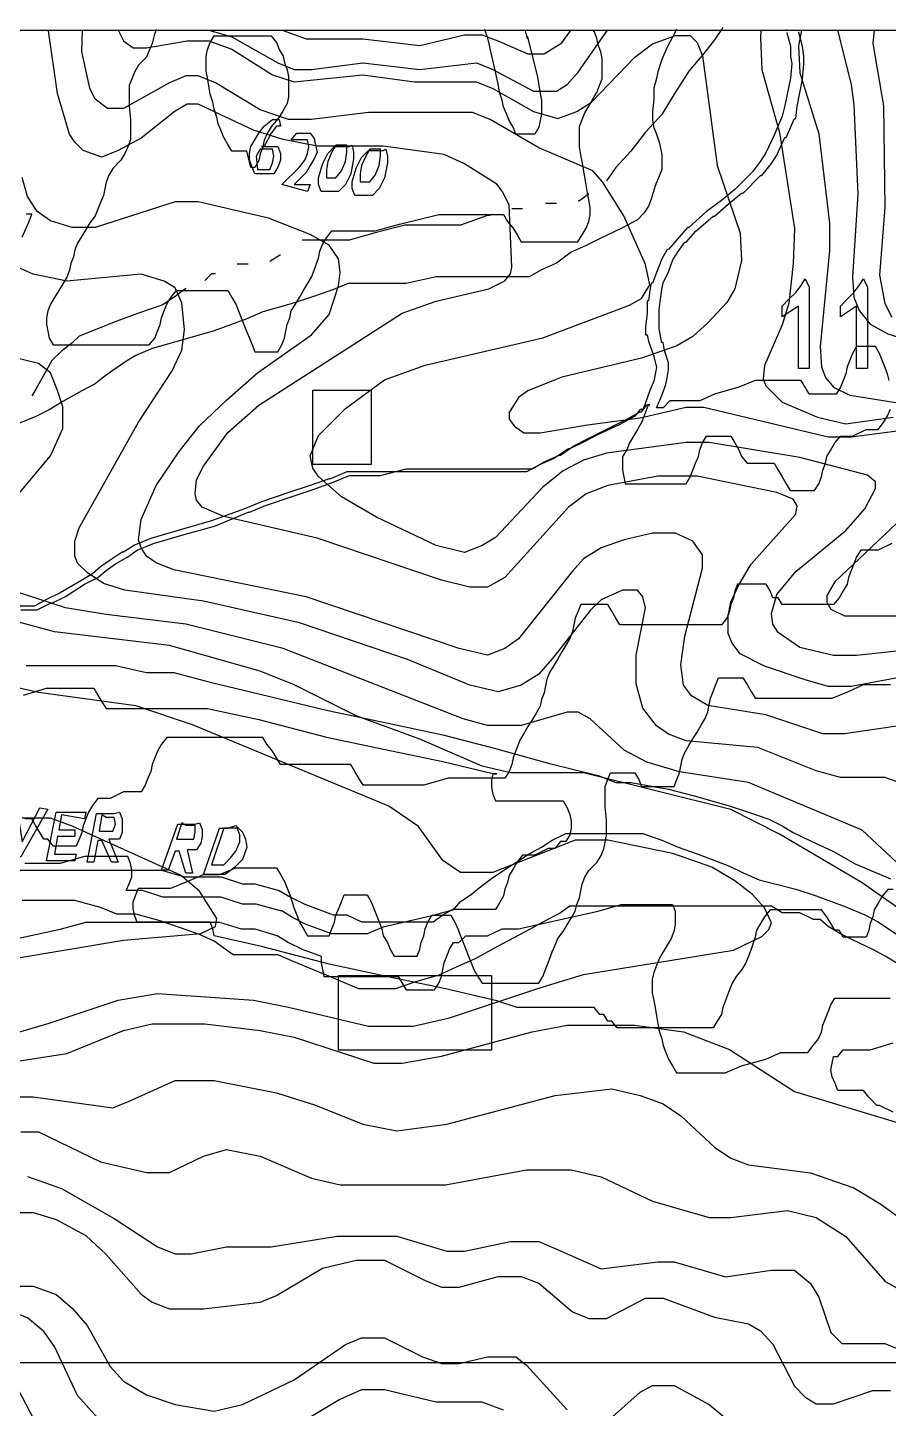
# Model space of a CAD drawing. Extents: x -0.49 to 6.91, y -0.57 to 8.11.
# Drawn here: x 0.914 to 1.25, y 3.116 to 3.655 of the extents above; entities that cross this region are included whole.
import ezdxf

# ---------------------------------------------------------------- set-up
doc = ezdxf.new("R2010")
doc.units = 0
for name, color, linetype in [('Elevations', 7, 'CONTINUOUS'), ('Grid', 7, 'CONTINUOUS'), ('Labels', 7, 'CONTINUOUS'), ('roads', 7, 'CONTINUOUS'), ('split_lines', 7, 'CONTINUOUS'), ('split_lines_copy', 7, 'CONTINUOUS'), ('topo', 7, 'CONTINUOUS'), ('topo_grid', 7, 'CONTINUOUS'), ('water', 7, 'CONTINUOUS'), ('white', 7, 'CONTINUOUS')]:
    doc.layers.add(name, color=color, linetype=linetype)

msp = doc.modelspace()

# ---------------------------------------------------------------- linework, layer by layer
at = {"layer": 'Elevations', "color": 1}
for points in [[(1.006367, 3.608172), (1.005311, 3.608172), (1.006894, 3.608172), (1.008476, 3.608172), (1.010585, 3.608172), (1.011638, 3.608172), (1.012693, 3.605526), (1.012693, 3.60288), (1.011638, 3.600234), (1.010055, 3.597589), (1.007947, 3.597589), (1.004784, 3.597589), (1.002675, 3.597589), (1.001619, 3.600234), (1.000566, 3.60288), (1.000566, 3.605526), (1.001093, 3.608172), (1.002675, 3.610818), (1.004255, 3.613464), (1.006366, 3.616109), (1.009529, 3.618755), (1.012164, 3.618755), (1.012691, 3.616109), (1.011111, 3.616109), (1.009002, 3.613464)], [(1.025875, 3.611347), (1.026402, 3.608701), (1.026928, 3.606055), (1.025875, 3.603409), (1.024293, 3.600764), (1.022711, 3.598118), (1.017966, 3.593355), (1.024293, 3.593355), (1.023237, 3.590709), (1.01322, 3.593355), (1.01322, 3.593355), (1.020074, 3.600234), (1.022183, 3.60288), (1.023236, 3.605526), (1.023763, 3.608172), (1.023236, 3.610818), (1.021654, 3.610818), (1.020074, 3.610818), (1.018492, 3.610818), (1.01691, 3.610818), (1.019019, 3.613464), (1.022183, 3.613464), (1.024292, 3.613464)], [(1.00373, 3.599229), (1.005839, 3.599229), (1.007421, 3.599229), (1.008477, 3.599229), (1.00953, 3.601875), (1.010056, 3.604521), (1.00953, 3.607166), (1.007947, 3.607166), (1.006368, 3.607166), (1.004786, 3.607166), (1.003203, 3.604521)], [(1.040638, 3.608701), (1.041165, 3.606055), (1.041165, 3.603409), (1.040109, 3.597589), (1.038, 3.593355), (1.035365, 3.590709), (1.031674, 3.590709), (1.029565, 3.590709), (1.028512, 3.590709), (1.027456, 3.593355), (1.027456, 3.596001), (1.029039, 3.601293), (1.031147, 3.605526), (1.033783, 3.608172), (1.037474, 3.608172), (1.039583, 3.608172)], [(1.03062, 3.596054), (1.032202, 3.596054), (1.034311, 3.596054), (1.03642, 3.5987), (1.038002, 3.602404), (1.038528, 3.606108), (1.038528, 3.608754), (1.03642, 3.608754), (1.034311, 3.608754), (1.032729, 3.606108), (1.031147, 3.602404), (1.03062, 3.599229)], [(1.053819, 3.60714), (1.054346, 3.604494), (1.054346, 3.601848), (1.05329, 3.596028), (1.051181, 3.591794), (1.048546, 3.589148), (1.044856, 3.589148), (1.042747, 3.589148), (1.041692, 3.589148), (1.040636, 3.591794), (1.040636, 3.59444), (1.042218, 3.599732), (1.044327, 3.603965), (1.046962, 3.606611), (1.050653, 3.606611), (1.052762, 3.606611)], [(1.043801, 3.594466), (1.045383, 3.594466), (1.047492, 3.594466), (1.049601, 3.597112), (1.051183, 3.600816), (1.051709, 3.604521), (1.051709, 3.607166), (1.049601, 3.607166), (1.047492, 3.607166), (1.04591, 3.604521), (1.044328, 3.600816), (1.043801, 3.597641)]]:
    msp.add_lwpolyline(points, close=True, dxfattribs=at)
at = {"layer": 'Grid', "color": 1}
for points in [[(1.218852, 3.55335), (1.218852, 3.521706), (1.214634, 3.521706), (1.214634, 3.546048), (1.208307, 3.541814), (1.208307, 3.546048), (1.210945, 3.548694), (1.21358, 3.551339), (1.215689, 3.553985), (1.217271, 3.556631)], [(1.241524, 3.55335), (1.241524, 3.521706), (1.237306, 3.521706), (1.237306, 3.546048), (1.230979, 3.541814), (1.230979, 3.546048), (1.233614, 3.548694), (1.236249, 3.551339), (1.238358, 3.553985), (1.23994, 3.556631)]]:
    msp.add_lwpolyline(points, close=True, dxfattribs=at)
at = {"layer": 'Labels', "color": 6}
for points in [[(0.922005, 3.349833), (0.91146, 3.331312), (0.910404, 3.331312), (0.907241, 3.350362), (0.909876, 3.350362), (0.911985, 3.337133), (0.918839, 3.350362)], [(0.927277, 3.347716), (0.926224, 3.341895), (0.932551, 3.341895), (0.932551, 3.339249), (0.925696, 3.339249), (0.92464, 3.33237), (0.933077, 3.33237), (0.93255, 3.329724), (0.921478, 3.329724), (0.925168, 3.348774), (0.936768, 3.348774), (0.936241, 3.346129)], [(0.949949, 3.348774), (0.951002, 3.346129), (0.951002, 3.343483), (0.951002, 3.340837), (0.949949, 3.338191), (0.94784, 3.338191), (0.945731, 3.338191), (0.949422, 3.329195), (0.946785, 3.329195), (0.943095, 3.337662), (0.941513, 3.337662), (0.939931, 3.329195), (0.937295, 3.329195), (0.940987, 3.348245), (0.941513, 3.348245), (0.942566, 3.348245), (0.945204, 3.348245), (0.947839, 3.348245)], [(0.943095, 3.347716), (0.942039, 3.341366), (0.943622, 3.341366), (0.94573, 3.341366), (0.947313, 3.341366), (0.948366, 3.344012), (0.948366, 3.344012), (0.947839, 3.346658), (0.946257, 3.346658), (0.944677, 3.346658)], [(0.981056, 3.344568), (0.982112, 3.341922), (0.982112, 3.339276), (0.981585, 3.33663), (0.980003, 3.333984), (0.978421, 3.333984), (0.976312, 3.333984), (0.978421, 3.324988), (0.975785, 3.324988), (0.97315, 3.333455), (0.971566, 3.333455), (0.968931, 3.326047), (0.966293, 3.326047), (0.97262, 3.344038), (0.974728, 3.344038), (0.976837, 3.344038), (0.979475, 3.344038)], [(0.974202, 3.344568), (0.972093, 3.338218), (0.974202, 3.338218), (0.976311, 3.338218), (0.977893, 3.338218), (0.978946, 3.338218), (0.979472, 3.340863), (0.979472, 3.343509), (0.978946, 3.343509), (0.977893, 3.343509), (0.975784, 3.343509)], [(0.995296, 3.343509), (0.997931, 3.340863), (0.998987, 3.338218), (0.999514, 3.335043), (0.997931, 3.33028), (0.994769, 3.327105), (0.991078, 3.324459), (0.98686, 3.324459), (0.982638, 3.324459), (0.988969, 3.342451), (0.992133, 3.342451)], [(0.985801, 3.328216), (0.987383, 3.328216), (0.990551, 3.328216), (0.993187, 3.330862), (0.995295, 3.333508), (0.996878, 3.337212), (0.996878, 3.339858), (0.995824, 3.342504), (0.994242, 3.342504), (0.992134, 3.342504), (0.990551, 3.342504)]]:
    msp.add_lwpolyline(points, close=True, dxfattribs=at)
at = {"layer": 'roads', "color": 7}
for points in [[(1.167049, 3.653786), (1.165597, 3.65114), (1.163488, 3.646907), (1.161379, 3.642144), (1.159797, 3.637382), (1.159268, 3.634736), (1.158215, 3.631032), (1.158215, 3.626799), (1.157688, 3.621507), (1.157688, 3.618332), (1.158215, 3.615686), (1.159268, 3.61304), (1.160323, 3.609865), (1.161377, 3.605103), (1.161377, 3.602457), (1.161377, 3.599282), (1.160323, 3.596636), (1.158741, 3.592932), (1.157159, 3.58764), (1.156106, 3.584994), (1.154524, 3.582349), (1.151889, 3.579703), (1.146089, 3.576528), (1.137126, 3.572294), (1.131854, 3.569649), (1.126054, 3.567003), (1.120253, 3.562769), (1.114455, 3.560124), (1.109704, 3.557478), (1.106014, 3.557478), (1.100742, 3.557478), (1.09336, 3.557478), (1.08387, 3.557478), (1.073325, 3.557478), (1.061726, 3.554832), (1.051708, 3.554832), (1.046436, 3.554832), (1.039054, 3.554832), (1.032727, 3.552186), (1.024819, 3.54954), (1.01691, 3.546894), (1.005838, 3.543719), (0.999511, 3.541074), (0.986857, 3.536311), (0.973676, 3.532607), (0.962604, 3.529432), (0.956277, 3.526786), (0.952059, 3.52414), (0.947314, 3.520965), (0.943623, 3.518319), (0.940459, 3.515674), (0.935188, 3.513028), (0.927805, 3.508794), (0.922529, 3.505619), (0.917256, 3.502974), (0.910929, 3.500328)], [(0.913572, 3.405845), (0.919899, 3.405845), (0.929389, 3.405845), (0.937825, 3.405845), (0.94837, 3.405845), (0.960497, 3.403199), (0.971042, 3.403199), (0.98475, 3.399495), (1.004786, 3.394733), (1.031148, 3.388383), (1.056455, 3.383091), (1.075964, 3.378858), (1.096531, 3.373566), (1.11762, 3.367745), (1.136601, 3.362983), (1.143455, 3.360337), (1.149255, 3.360337), (1.164018, 3.357691), (1.174036, 3.355045), (1.187217, 3.351341), (1.195125, 3.348695), (1.203034, 3.346049), (1.208307, 3.343403), (1.212524, 3.340758), (1.219379, 3.337583), (1.228342, 3.333349), (1.236778, 3.328587), (1.250486, 3.322766)], [(0.908295, 3.3261), (0.923586, 3.3261), (0.93413, 3.3261), (0.946262, 3.3261), (0.953116, 3.3261), (0.958388, 3.3261), (0.966297, 3.3261), (0.97526, 3.323454), (0.982114, 3.323454), (0.989496, 3.323454), (0.997932, 3.320808), (1.002677, 3.320808), (1.012167, 3.318162), (1.016912, 3.315516), (1.022185, 3.31287), (1.033257, 3.308637), (1.038529, 3.308637), (1.044329, 3.305991), (1.052238, 3.305991), (1.058038, 3.305991), (1.063837, 3.305991), (1.068583, 3.305991), (1.072273, 3.305991), (1.075964, 3.308637), (1.080709, 3.311283), (1.082818, 3.313929), (1.087036, 3.316575), (1.090199, 3.31922), (1.094945, 3.322925), (1.101272, 3.327158), (1.10549, 3.329804), (1.109708, 3.33245), (1.114453, 3.335095), (1.118671, 3.337741), (1.123943, 3.340387), (1.128166, 3.340387), (1.131856, 3.340387), (1.137129, 3.340387), (1.141347, 3.340387), (1.146092, 3.340387), (1.149783, 3.340387), (1.154001, 3.340387), (1.161382, 3.337741), (1.167709, 3.335095), (1.17509, 3.33245), (1.187744, 3.327687), (1.193017, 3.325041), (1.199344, 3.322395), (1.213579, 3.318691), (1.221488, 3.316045), (1.233087, 3.311812), (1.240469, 3.308637), (1.245741, 3.305991), (1.25365, 3.3007)]]:
    msp.add_lwpolyline(points, dxfattribs=at)
at = {"layer": 'split_lines', "color": 7}
msp.add_lwpolyline([(0.196501, 3.653521), (0.242835, 3.653521), (0.289169, 3.653521), (0.334856, 3.653521), (0.381189, 3.653521), (0.426871, 3.653521), (0.473205, 3.653521), (0.518887, 3.653521), (0.565226, 3.653521), (0.61156, 3.653521), (0.657241, 3.653521), (0.703575, 3.653521), (0.749257, 3.653521), (0.795596, 3.653521), (0.841277, 3.653521), (0.887611, 3.653521), (0.933945, 3.653521), (0.979626, 3.653521), (1.02596, 3.653521), (1.071647, 3.653521), (1.117981, 3.653521), (1.164316, 3.653521), (1.209997, 3.653521), (1.256335, 3.653521)], dxfattribs=at)
at = {"layer": 'split_lines_copy', "color": 7}
msp.add_lwpolyline([(0.196501, 3.653521), (0.242835, 3.653521), (0.289169, 3.653521), (0.334856, 3.653521), (0.381189, 3.653521), (0.426871, 3.653521), (0.473205, 3.653521), (0.518887, 3.653521), (0.565226, 3.653521), (0.61156, 3.653521), (0.657241, 3.653521), (0.703575, 3.653521), (0.749257, 3.653521), (0.795596, 3.653521), (0.841277, 3.653521), (0.887611, 3.653521), (0.933945, 3.653521), (0.979626, 3.653521), (1.02596, 3.653521), (1.071647, 3.653521), (1.117981, 3.653521), (1.164316, 3.653521), (1.209997, 3.653521), (1.256335, 3.653521)], dxfattribs=at)
at = {"layer": 'topo', "color": 2}
for points in [[(1.252596, 3.400897), (1.235197, 3.397722), (1.226231, 3.397722), (1.217268, 3.400368), (1.201451, 3.40566), (1.19196, 3.410422), (1.188797, 3.414656), (1.187215, 3.41836), (1.187215, 3.425239), (1.18827, 3.430531), (1.191434, 3.43741), (1.196179, 3.445347), (1.213578, 3.464926), (1.214104, 3.468101), (1.212522, 3.470747), (1.206195, 3.473393), (1.175087, 3.479743), (1.159797, 3.479743), (1.140289, 3.476039), (1.131853, 3.472864), (1.124999, 3.467572), (1.100218, 3.440161), (1.093364, 3.436457), (1.08651, 3.436457), (1.075438, 3.439103), (1.026927, 3.455507), (0.990547, 3.463974), (0.982111, 3.467678), (0.980002, 3.470324), (0.979476, 3.47297), (0.980002, 3.478261), (0.982637, 3.483553), (0.992128, 3.496782), (1.004254, 3.507366), (1.060142, 3.543217), (1.073328, 3.547979), (1.09389, 3.552742), (1.100217, 3.555917), (1.102326, 3.558563), (1.102855, 3.561208), (1.1018, 3.58555), (1.099164, 3.590842), (1.097056, 3.593488), (1.084402, 3.601425), (1.076493, 3.605129), (1.052763, 3.608304), (1.026928, 3.608304), (1.013747, 3.61095), (1.002147, 3.614654), (0.98053, 3.624708), (0.976312, 3.624708), (0.971567, 3.622063), (0.958386, 3.611479), (0.949423, 3.606717), (0.943096, 3.604071), (0.935714, 3.606717), (0.932551, 3.609892), (0.930442, 3.613067), (0.925697, 3.628942), (0.922219, 3.653283)], [(1.261561, 3.412433), (1.237304, 3.409787), (1.22834, 3.409787), (1.215158, 3.412962), (1.206723, 3.418783), (1.204614, 3.421958), (1.204087, 3.426191), (1.206196, 3.4336), (1.213578, 3.442596), (1.233086, 3.458471), (1.240467, 3.466937), (1.244685, 3.474875), (1.244685, 3.477521), (1.241522, 3.480166), (1.21516, 3.487046), (1.179834, 3.492866), (1.170871, 3.492866), (1.139763, 3.488633), (1.1308, 3.485987), (1.122892, 3.481754), (1.114983, 3.475404), (1.096529, 3.455825), (1.091257, 3.45265), (1.084403, 3.450004), (1.073331, 3.45265), (1.050127, 3.463762), (1.036419, 3.4717), (1.027456, 3.479637), (1.025347, 3.482812), (1.024292, 3.487575), (1.027455, 3.495512), (1.038, 3.506096), (1.05329, 3.517208), (1.069112, 3.523029), (1.114982, 3.533612), (1.148726, 3.546312), (1.153471, 3.548958), (1.156635, 3.55425), (1.155052, 3.562187), (1.146616, 3.581237), (1.13818, 3.594466), (1.134489, 3.5987), (1.113399, 3.607696), (1.094419, 3.618808), (1.087565, 3.621454), (1.046962, 3.621454), (1.024818, 3.618808), (1.015854, 3.618808), (1.004782, 3.622512), (0.987383, 3.633096), (0.980529, 3.635741), (0.975786, 3.635741), (0.969459, 3.633096), (0.951532, 3.623041), (0.945206, 3.623041), (0.94046, 3.626746), (0.938351, 3.630979), (0.935188, 3.645266), (0.935501, 3.653469)], [(0.949427, 3.653601), (0.949427, 3.653601), (0.951535, 3.649368), (0.955225, 3.646722), (0.960498, 3.646722), (0.976315, 3.649368), (0.984751, 3.649368), (0.993714, 3.646193), (1.009532, 3.636138), (1.017969, 3.633493), (1.044857, 3.636138), (1.064892, 3.633493), (1.08915, 3.633493), (1.095477, 3.630847), (1.111294, 3.621851), (1.120785, 3.619205), (1.128166, 3.621851), (1.133966, 3.625555), (1.150838, 3.643018), (1.157692, 3.648309), (1.166655, 3.651484), (1.172455, 3.651484), (1.175091, 3.648838), (1.177199, 3.643547), (1.182999, 3.600843), (1.191962, 3.574385), (1.192489, 3.563801), (1.189853, 3.552689), (1.18669, 3.547397), (1.179309, 3.53946), (1.173509, 3.534168), (1.167182, 3.530464), (1.153474, 3.525701), (1.122366, 3.518293), (1.109185, 3.513001), (1.105495, 3.510355), (1.101804, 3.504535), (1.101804, 3.501889), (1.103912, 3.499243), (1.107603, 3.496597), (1.113929, 3.496597), (1.132383, 3.499772), (1.152946, 3.502418), (1.170872, 3.506651), (1.177726, 3.506651), (1.226233, 3.49501), (1.235196, 3.49501), (1.255231, 3.497655)], [(0.984745, 3.653601), (0.984745, 3.653601), (0.993708, 3.650955), (1.011635, 3.640901), (1.017962, 3.638255), (1.024816, 3.638255), (1.04485, 3.640901), (1.066994, 3.638255), (1.089144, 3.640901), (1.095471, 3.638255), (1.111288, 3.629788), (1.115506, 3.629788), (1.120252, 3.629788), (1.12447, 3.632434), (1.128688, 3.637197), (1.140129, 3.653601)], [(1.013747, 3.653416), (1.013747, 3.653416), (1.02271, 3.650241), (1.044854, 3.650241), (1.066999, 3.647595), (1.084402, 3.651828), (1.091256, 3.651828), (1.098111, 3.649182), (1.109183, 3.64442), (1.11551, 3.64442), (1.122364, 3.648653), (1.125989, 3.65368)], [(1.199968, 3.653416), (1.199866, 3.65077), (1.200392, 3.63807), (1.207246, 3.613728), (1.213046, 3.576316), (1.21252, 3.562558), (1.210938, 3.547212), (1.208302, 3.538745), (1.201447, 3.52287), (1.200921, 3.517579), (1.201976, 3.514933), (1.208303, 3.508583), (1.222011, 3.502762), (1.233083, 3.500116), (1.251537, 3.502762)], [(1.215852, 3.653627), (1.214629, 3.647542), (1.215156, 3.636959), (1.222537, 3.613146), (1.226755, 3.578327), (1.226755, 3.567744), (1.223064, 3.530305), (1.22359, 3.522368), (1.225172, 3.518134), (1.228335, 3.51443), (1.234662, 3.511255), (1.261556, 3.507022)], [(1.229919, 3.653548), (1.235191, 3.632381), (1.236247, 3.624444), (1.237829, 3.589651), (1.23572, 3.557478), (1.236247, 3.54954), (1.238356, 3.544249), (1.242574, 3.538957), (1.249428, 3.535253), (1.286339, 3.523611)], [(1.244156, 3.653733), (1.243629, 3.648441), (1.247847, 3.6241), (1.248374, 3.584545), (1.246265, 3.558086), (1.248374, 3.546974), (1.251009, 3.541682)], [(1.257344, 3.382932), (1.232559, 3.379228), (1.224123, 3.379228), (1.201979, 3.386636), (1.179307, 3.39034), (1.17298, 3.394045), (1.169816, 3.398278), (1.168763, 3.406215), (1.170345, 3.417328), (1.177199, 3.443786), (1.177199, 3.449078), (1.173508, 3.45437), (1.166654, 3.457545), (1.157691, 3.457545), (1.146619, 3.454899), (1.137656, 3.451724), (1.130801, 3.44749), (1.126583, 3.442728), (1.105494, 3.41627), (1.100221, 3.412565), (1.093367, 3.40992), (1.082295, 3.412565), (1.022712, 3.432674), (0.971042, 3.443257), (0.964188, 3.445903), (0.960497, 3.448549), (0.958389, 3.451724), (0.957333, 3.454899), (0.958389, 3.462836), (0.964188, 3.476065), (0.973152, 3.489295), (0.98106, 3.499349), (0.991605, 3.509403), (1.003732, 3.519986), (1.024821, 3.534803), (1.031676, 3.54274), (1.035367, 3.553853), (1.035893, 3.559145), (1.035367, 3.564436), (1.031676, 3.569728), (1.024294, 3.573961), (1.00795, 3.580311), (0.980533, 3.586661), (0.97157, 3.586661), (0.940461, 3.576607), (0.931499, 3.576607), (0.923062, 3.579253), (0.917791, 3.582957), (0.9141, 3.588778), (0.911991, 3.596186)], [(1.255762, 3.359596), (1.248376, 3.362242), (1.230977, 3.362242), (1.221487, 3.364888), (1.198815, 3.373883), (1.170871, 3.376529), (1.164017, 3.379175), (1.159272, 3.38235), (1.153999, 3.389229), (1.151364, 3.398754), (1.151364, 3.409867), (1.155055, 3.428388), (1.153999, 3.432621), (1.15189, 3.435267), (1.146091, 3.435267), (1.137655, 3.431563), (1.133437, 3.427329), (1.119201, 3.409338), (1.113401, 3.402458), (1.106547, 3.398225), (1.097584, 3.395579), (1.086512, 3.398225), (1.062254, 3.408279), (1.020074, 3.422567), (0.98264, 3.431033), (0.95206, 3.435267), (0.943624, 3.437913), (0.937297, 3.442146), (0.933606, 3.44585), (0.932553, 3.448496), (0.932553, 3.454317), (0.934136, 3.459608), (0.957334, 3.500725), (0.970515, 3.520833), (0.974206, 3.52877), (0.975261, 3.536708), (0.974206, 3.547291), (0.97157, 3.553112), (0.967352, 3.555758), (0.958389, 3.558404), (0.92939, 3.555758), (0.916209, 3.558404), (0.91041, 3.56105)], [(0.903026, 3.463868), (0.923061, 3.487681), (0.927806, 3.498264), (0.927806, 3.506731), (0.925698, 3.513081), (0.923062, 3.51996), (0.918317, 3.523664), (0.889846, 3.530543)], [(1.259977, 3.468022), (1.228869, 3.438495), (1.225706, 3.433203), (1.225706, 3.430557), (1.227288, 3.427911), (1.23256, 3.425265), (1.240996, 3.425265), (1.29478, 3.425265)], [(1.260508, 3.322131), (1.239414, 3.34171), (1.195125, 3.360231), (1.168236, 3.364464), (1.155582, 3.368168), (1.146618, 3.372931), (1.133437, 3.385102), (1.128692, 3.387748), (1.124473, 3.387748), (1.106547, 3.382456), (1.093366, 3.382456), (1.083875, 3.385102), (1.013747, 3.412539), (0.975786, 3.422064), (0.944678, 3.425768), (0.928861, 3.428414), (0.910935, 3.434235)], [(1.267361, 3.301573), (1.239413, 3.321152), (1.207251, 3.340202), (1.18827, 3.349727), (1.1308, 3.364014), (1.102329, 3.364014), (1.091257, 3.36666), (1.066999, 3.377244), (1.042219, 3.386239), (1.017965, 3.39841), (1.004784, 3.403702), (0.969459, 3.413756), (0.924643, 3.419048), (0.900917, 3.425398)], [(0.880877, 3.254239), (0.922534, 3.26641), (0.949423, 3.275405), (0.964713, 3.278051), (1.002148, 3.275405), (1.015856, 3.27276), (1.046964, 3.265351), (1.064363, 3.265351), (1.078603, 3.268526), (1.113401, 3.280168), (1.1308, 3.28546), (1.189324, 3.294985), (1.200396, 3.300276), (1.203034, 3.302922), (1.204087, 3.305568), (1.201452, 3.311389), (1.196707, 3.31668), (1.189853, 3.321972), (1.180889, 3.327264), (1.165599, 3.332555), (1.140292, 3.337847), (1.127637, 3.337847), (1.095475, 3.325147), (1.088621, 3.325147), (1.082821, 3.325147), (1.075967, 3.32991), (1.066472, 3.343139), (1.054872, 3.351076), (0.978422, 3.38272), (0.956277, 3.390129), (0.918316, 3.39542), (0.889845, 3.40177)], [(0.907244, 3.291413), (0.951532, 3.298821), (0.981585, 3.301467), (0.987385, 3.304113), (0.987912, 3.307288), (0.981058, 3.317871), (0.973675, 3.324221), (0.931497, 3.343271), (0.92306, 3.346446), (0.911989, 3.346446)], [(0.898281, 3.249847), (0.929388, 3.254609), (0.951532, 3.263605), (0.962604, 3.266251), (0.983167, 3.266251), (1.004784, 3.263605), (1.017965, 3.260959), (1.049073, 3.250905), (1.060145, 3.250905), (1.075439, 3.253551), (1.110765, 3.263076), (1.124473, 3.265722), (1.150835, 3.265722), (1.169816, 3.263076), (1.187743, 3.256197), (1.21305, 3.239793), (1.253648, 3.227622)], [(0.900389, 3.237702), (0.916207, 3.237702), (0.947314, 3.233469), (0.953641, 3.236115), (0.971568, 3.244052), (0.986858, 3.244052), (1.011111, 3.23929), (1.026401, 3.234527), (1.044855, 3.227119), (1.058036, 3.224473), (1.077548, 3.227119), (1.119728, 3.238231), (1.141872, 3.240877), (1.152944, 3.238231), (1.161907, 3.235056), (1.168762, 3.230294), (1.181943, 3.218123), (1.18827, 3.21389), (1.195124, 3.211244), (1.219377, 3.208069), (1.236249, 3.202248), (1.246794, 3.195898), (1.26367, 3.183727)], [(0.911462, 3.224076), (0.918316, 3.224076), (0.942569, 3.212435), (0.960495, 3.208201), (0.969459, 3.208201), (0.98264, 3.214551), (0.991603, 3.217197), (1.004784, 3.214551), (1.024819, 3.206085), (1.035892, 3.203439), (1.077021, 3.203439), (1.108656, 3.20926), (1.126055, 3.20926), (1.137654, 3.206614), (1.157689, 3.197089), (1.179834, 3.190739), (1.18827, 3.190739), (1.210414, 3.193385), (1.221486, 3.190739), (1.233086, 3.18333), (1.248376, 3.165868), (1.265779, 3.155814)], [(0.914096, 3.20672), (0.927277, 3.201957), (0.94784, 3.190315), (0.964711, 3.179203), (0.971566, 3.176557), (0.977893, 3.176557), (0.991601, 3.179203), (1.009, 3.179203), (1.034835, 3.183436), (1.049071, 3.183436), (1.058034, 3.183436), (1.077546, 3.177615), (1.0844, 3.177615), (1.102327, 3.18132), (1.113401, 3.18132), (1.119728, 3.178674), (1.137654, 3.170736), (1.159799, 3.173382), (1.166125, 3.173382), (1.186161, 3.167561), (1.204087, 3.170207), (1.21305, 3.170207), (1.219377, 3.164915), (1.222541, 3.159624), (1.227286, 3.145865), (1.231504, 3.141632), (1.235195, 3.141632), (1.248376, 3.141632), (1.254707, 3.138986)], [(0.909353, 3.192617), (0.916207, 3.192617), (0.92517, 3.189971), (0.936769, 3.183621), (0.944678, 3.176213), (0.958387, 3.160867), (0.962604, 3.157692), (0.969459, 3.155046), (0.98264, 3.155046), (1.004784, 3.157692), (1.011111, 3.160338), (1.029037, 3.170921), (1.042219, 3.174096), (1.053291, 3.174096), (1.069112, 3.166159), (1.075439, 3.163513), (1.082293, 3.163513), (1.097584, 3.167746), (1.106547, 3.167746), (1.113401, 3.165101), (1.126582, 3.153988), (1.132909, 3.151342), (1.139763, 3.151342), (1.155053, 3.15928), (1.161908, 3.15928), (1.181943, 3.151871), (1.195124, 3.149226), (1.199869, 3.14658), (1.204614, 3.141288), (1.21305, 3.124884), (1.217268, 3.120651), (1.221486, 3.118005), (1.22834, 3.118005), (1.243631, 3.123296), (1.250485, 3.123296)], [(0.907244, 3.163884), (0.916207, 3.163884), (0.92517, 3.160709), (0.931497, 3.155417), (0.937297, 3.148538), (0.94626, 3.132663), (0.951532, 3.126842), (0.960495, 3.12155), (0.971568, 3.117846), (0.986858, 3.1152), (0.99793, 3.117846), (1.017965, 3.127371), (1.038, 3.141129), (1.044327, 3.143775), (1.053291, 3.143775), (1.068058, 3.136367), (1.075439, 3.133721), (1.082293, 3.133721), (1.093366, 3.136367), (1.099693, 3.136367), (1.104438, 3.136367), (1.108656, 3.133192), (1.124473, 3.115729)], [(0.942569, 3.111311), (0.933606, 3.121365), (0.924642, 3.140415), (0.920425, 3.146236), (0.914098, 3.151528), (0.907243, 3.154173), (0.896171, 3.154173), (0.882463, 3.151528), (0.871914, 3.146765), (0.845024, 3.131948), (0.836588, 3.129303), (0.816553, 3.126128), (0.7923, 3.115544)], [(0.92148, 3.10258), (0.910408, 3.123746), (0.905135, 3.128509), (0.898281, 3.131155), (0.889318, 3.131155), (0.880877, 3.128509), (0.853988, 3.113692)], [(1.099692, 3.115544), (1.091256, 3.118719), (1.07333, 3.118719), (1.05329, 3.123482), (1.044327, 3.123482), (1.035891, 3.119778), (0.99793, 3.097023)], [(1.139763, 3.110967), (1.152944, 3.122609), (1.157689, 3.125254), (1.161907, 3.125254), (1.166125, 3.125254), (1.179834, 3.117846), (1.200924, 3.100384)]]:
    msp.add_lwpolyline(points, dxfattribs=at)
at = {"layer": 'topo_grid', "color": 7}
for points in [[(0.552926, 3.653521), (0.589833, 3.653521), (0.627268, 3.653521), (0.664702, 3.653521), (0.701614, 3.653521), (0.739048, 3.653521), (0.775955, 3.653521), (0.81339, 3.653521), (0.850297, 3.653521), (0.887736, 3.653521), (0.92517, 3.653521), (0.962077, 3.653521), (0.999512, 3.653521), (1.036419, 3.653521), (1.073858, 3.653521), (1.110765, 3.653521), (1.148199, 3.653521), (1.185634, 3.653521), (1.222541, 3.653521), (1.259975, 3.653521)], [(0.551872, 3.134197), (0.589306, 3.134197), (0.626213, 3.134197), (0.663648, 3.134197), (0.700559, 3.134197), (0.737994, 3.134197), (0.775428, 3.134197), (0.812335, 3.134197), (0.84977, 3.134197), (0.886681, 3.134197), (0.924116, 3.134197), (0.961023, 3.134197), (0.998457, 3.134197), (1.035892, 3.134197), (1.072803, 3.134197), (1.110237, 3.134197), (1.147145, 3.134197), (1.184579, 3.134197), (1.221486, 3.134197), (1.258921, 3.134197)]]:
    msp.add_lwpolyline(points, dxfattribs=at)
at = {"layer": 'water', "color": 4}
for points in [[(1.185107, 3.65458), (1.181944, 3.649817), (1.177726, 3.644526), (1.171926, 3.637646), (1.166126, 3.628651), (1.161381, 3.620713), (1.155054, 3.613834), (1.149254, 3.606426), (1.143455, 3.600076), (1.139764, 3.594784)], [(1.120254, 3.586053), (1.117091, 3.586053), (1.116035, 3.586053)], [(1.132909, 3.58973), (1.129218, 3.587085), (1.128692, 3.587085)], [(1.094419, 3.58129), (1.093363, 3.58129), (1.082818, 3.577586), (1.073329, 3.577586), (1.066475, 3.577586), (1.061201, 3.577586), (1.049076, 3.574411), (1.039584, 3.571765), (1.030621, 3.571765), (1.021132, 3.571765)], [(1.107073, 3.583936), (1.102855, 3.583936)], [(1.012694, 3.565997), (1.008476, 3.563351)], [(0.987385, 3.558615), (0.985803, 3.558615), (0.983165, 3.55597)], [(1.00004, 3.56232), (0.995822, 3.56232)], [(0.975785, 3.552821), (0.972095, 3.550175), (0.966822, 3.546471), (0.957332, 3.543296), (0.948896, 3.540121), (0.934133, 3.5343), (0.931498, 3.531654), (0.92728, 3.528479), (0.923588, 3.524775), (0.92148, 3.521071), (0.917262, 3.513663), (0.91568, 3.511017)], [(1.25471, 3.288846), (1.248383, 3.29255), (1.243638, 3.295196), (1.235729, 3.2989), (1.230457, 3.301546), (1.226239, 3.304192), (1.223075, 3.306838), (1.22044, 3.306838), (1.215167, 3.309484), (1.211477, 3.309484), (1.208313, 3.309484), (1.204095, 3.31213), (1.198823, 3.31213), (1.194078, 3.31213), (1.187217, 3.31213), (1.18458, 3.31213), (1.178254, 3.31213), (1.174036, 3.31213), (1.170345, 3.31213), (1.167181, 3.31213), (1.162963, 3.31213), (1.157164, 3.31213), (1.149782, 3.31213), (1.135547, 3.31213), (1.131856, 3.31213), (1.128692, 3.31213), (1.125529, 3.31213), (1.121838, 3.309484), (1.11498, 3.30578), (1.108125, 3.302075), (1.097053, 3.296255), (1.088617, 3.291492), (1.081236, 3.288317), (1.074382, 3.285142), (1.064891, 3.282496), (1.05751, 3.27985), (1.051183, 3.27985), (1.047492, 3.27985), (1.043274, 3.27985), (1.036947, 3.282496), (1.03062, 3.285142), (1.024293, 3.287788), (1.017966, 3.290434), (1.01164, 3.29308), (1.00584, 3.29308), (1.002676, 3.29308), (0.999513, 3.29308), (0.997404, 3.29308), (0.99424, 3.29308), (0.99055, 3.295725), (0.986859, 3.298371), (0.981059, 3.301017), (0.973678, 3.303663), (0.965769, 3.306309), (0.956279, 3.308955), (0.948897, 3.308955), (0.94257, 3.3116), (0.932553, 3.314246), (0.927276, 3.314246), (0.921476, 3.314246), (0.917258, 3.314246), (0.911986, 3.314246)]]:
    msp.add_lwpolyline(points, dxfattribs=at)
at = {"layer": 'white', "color": 7}
for points in [[(1.210111, 3.652543), (1.211477, 3.647515), (1.211477, 3.643282), (1.212003, 3.640636), (1.211477, 3.634815), (1.209363, 3.624232), (1.208312, 3.619999), (1.205144, 3.61259), (1.20198, 3.605711), (1.20198, 3.605711), (1.199872, 3.602536), (1.196708, 3.598303), (1.189854, 3.591424), (1.184582, 3.58719), (1.178782, 3.582957), (1.171928, 3.576607), (1.171403, 3.576607), (1.167185, 3.571845), (1.167185, 3.571845), (1.164022, 3.56814), (1.163495, 3.56814), (1.161387, 3.564436), (1.161387, 3.564436), (1.159278, 3.559145), (1.157696, 3.554911), (1.157169, 3.554911), (1.156643, 3.552265), (1.156116, 3.548032), (1.15559, 3.548032), (1.15559, 3.54327), (1.155063, 3.537978), (1.155063, 3.534803), (1.155063, 3.534803), (1.15559, 3.534803), (1.156116, 3.532157), (1.157169, 3.529511), (1.158225, 3.526336), (1.159278, 3.522103), (1.159278, 3.522103), (1.158751, 3.519457), (1.158225, 3.516811), (1.156643, 3.513107), (1.155061, 3.508345), (1.154005, 3.505699), (1.152952, 3.505699), (1.150843, 3.503053), (1.145043, 3.499878), (1.13608, 3.495645), (1.130807, 3.492999), (1.125535, 3.490353), (1.125009, 3.490353), (1.125009, 3.490353), (1.119209, 3.486649), (1.113408, 3.484003), (1.108664, 3.481357), (1.105501, 3.481357), (1.100227, 3.481357), (1.092847, 3.481357), (1.083356, 3.481357), (1.073339, 3.481357), (1.061211, 3.481357), (1.051194, 3.481357), (1.045921, 3.481357), (1.039068, 3.481357), (1.038541, 3.481357), (1.032214, 3.478711), (1.031688, 3.478711), (1.024306, 3.476065), (1.016393, 3.47342), (1.005321, 3.469715), (0.998994, 3.46707), (0.998994, 3.46707), (0.985813, 3.462307), (0.973159, 3.458603), (0.962087, 3.455428), (0.95576, 3.452782), (0.951542, 3.450136), (0.951015, 3.450136), (0.94627, 3.446961), (0.942579, 3.444315), (0.939416, 3.44167), (0.934143, 3.438495), (0.926762, 3.434261), (0.921489, 3.431615), (0.916744, 3.42897), (0.910944, 3.42897)], [(0.963286, 3.651008), (0.962601, 3.648362), (0.961548, 3.645716), (0.960495, 3.64307), (0.957331, 3.639895), (0.955749, 3.63725), (0.954696, 3.634604), (0.95364, 3.631958), (0.95364, 3.629312), (0.95364, 3.626666), (0.95364, 3.62402), (0.954167, 3.618729), (0.954167, 3.616083), (0.954167, 3.613437), (0.954167, 3.610791), (0.953114, 3.608145), (0.952058, 3.6055), (0.950478, 3.602854), (0.947314, 3.599679), (0.945732, 3.597033), (0.944679, 3.594387), (0.944152, 3.591741), (0.943626, 3.589095), (0.94257, 3.58645), (0.941517, 3.583804), (0.940464, 3.581158), (0.938353, 3.578512), (0.936771, 3.575866), (0.935188, 3.57322), (0.933606, 3.570575), (0.932553, 3.567929), (0.932027, 3.565283), (0.930971, 3.562637), (0.930444, 3.559991), (0.929391, 3.557345), (0.927809, 3.5547), (0.926227, 3.552054), (0.924645, 3.549408), (0.923063, 3.546762), (0.922007, 3.544116), (0.92148, 3.54147), (0.92148, 3.538825), (0.922007, 3.536179), (0.922533, 3.533533), (0.924116, 3.530887), (0.926224, 3.530887), (0.928333, 3.530887), (0.930968, 3.530887), (0.933606, 3.530887), (0.936769, 3.530887), (0.939932, 3.530887), (0.94257, 3.530887), (0.945733, 3.530887), (0.948897, 3.530887), (0.951532, 3.530887), (0.954696, 3.530887), (0.957331, 3.530887), (0.95944, 3.530887), (0.961548, 3.530887), (0.963657, 3.533533), (0.96471, 3.536179), (0.965763, 3.538825), (0.96629, 3.54147), (0.967343, 3.544116), (0.968396, 3.546762), (0.969978, 3.549408), (0.972087, 3.552054), (0.974722, 3.552054), (0.976831, 3.552054), (0.979469, 3.552054), (0.982632, 3.552054), (0.985267, 3.552054), (0.987376, 3.552054), (0.990011, 3.552054), (0.99212, 3.552054), (0.993702, 3.549408), (0.995284, 3.546762), (0.996337, 3.544116), (0.997393, 3.54147), (0.999501, 3.536179), (1.000554, 3.533533), (1.00161, 3.530887), (1.002663, 3.528241), (1.004245, 3.528241), (1.005828, 3.528241), (1.007936, 3.528241), (1.010045, 3.528241), (1.011627, 3.528241), (1.01321, 3.530887), (1.014265, 3.533533), (1.014792, 3.536179), (1.015318, 3.538825), (1.016371, 3.54147), (1.016898, 3.544116), (1.01848, 3.546762), (1.020065, 3.549408), (1.021647, 3.552054), (1.023229, 3.5547), (1.024811, 3.557345), (1.025865, 3.559991), (1.027447, 3.564754), (1.027973, 3.5674), (1.029026, 3.570045), (1.030609, 3.572691), (1.032717, 3.575337), (1.035352, 3.575337), (1.03799, 3.575337), (1.040626, 3.575337), (1.043789, 3.575337), (1.049589, 3.575337), (1.059079, 3.577983), (1.074369, 3.581687), (1.080696, 3.581687), (1.083334, 3.581687), (1.086496, 3.581687), (1.089661, 3.581687), (1.092296, 3.581687), (1.094931, 3.581687), (1.097566, 3.581687), (1.099675, 3.581687), (1.101257, 3.579041), (1.103366, 3.576395), (1.104948, 3.57375), (1.10653, 3.571104), (1.108113, 3.571104), (1.110748, 3.571104), (1.112857, 3.571104), (1.115495, 3.571104), (1.11813, 3.571104), (1.120765, 3.571104), (1.123929, 3.571104), (1.126038, 3.571104), (1.128676, 3.571104), (1.130255, 3.57375), (1.131838, 3.576395), (1.132893, 3.579041), (1.13342, 3.581687), (1.13342, 3.584333), (1.132893, 3.587508), (1.132367, 3.590154), (1.131838, 3.593329), (1.130258, 3.602325), (1.129731, 3.60497), (1.129205, 3.608145), (1.129205, 3.610791), (1.129205, 3.613437), (1.129205, 3.616083), (1.130261, 3.618729), (1.131314, 3.621375), (1.132896, 3.62402), (1.134478, 3.626666), (1.13606, 3.629312), (1.137113, 3.631958), (1.138169, 3.634604), (1.138169, 3.63725), (1.138169, 3.639895), (1.138169, 3.642541), (1.137643, 3.645187), (1.136587, 3.647833), (1.13606, 3.650479), (1.13606, 3.650479)], [(0.964183, 3.653813), (0.963286, 3.651167)], [(1.093209, 3.651167), (1.092314, 3.653813), (1.092314, 3.653813)], [(1.108894, 3.651431), (1.111291, 3.641642), (1.112873, 3.635292), (1.1134, 3.632117), (1.113927, 3.628942), (1.114453, 3.626296), (1.114453, 3.62365), (1.114453, 3.621004), (1.113927, 3.618358), (1.1134, 3.615713), (1.111818, 3.613067), (1.110236, 3.613067), (1.108653, 3.613067), (1.106545, 3.613067), (1.104436, 3.613067), (1.10338, 3.615713), (1.101798, 3.618358), (1.100742, 3.621004), (1.099689, 3.62365), (1.099163, 3.626296), (1.09811, 3.629471), (1.097583, 3.632646), (1.093365, 3.651167), (1.093207, 3.651167)], [(1.108131, 3.653363), (1.108893, 3.650188)], [(1.13606, 3.650479), (1.135007, 3.653125), (1.134634, 3.653125)], [(1.249942, 3.516996), (1.249415, 3.519642), (1.248362, 3.522288), (1.247306, 3.524934), (1.246253, 3.52758), (1.244671, 3.530226), (1.242562, 3.530226), (1.24098, 3.530226), (1.238872, 3.530226), (1.237292, 3.530226), (1.23571, 3.52758), (1.234657, 3.524934), (1.233601, 3.522288), (1.233074, 3.519642), (1.232019, 3.516996), (1.230966, 3.514351), (1.229384, 3.511705), (1.227801, 3.511705), (1.225693, 3.511705), (1.223584, 3.511705), (1.222002, 3.511705), (1.220419, 3.511705), (1.218837, 3.511705), (1.217255, 3.514351), (1.215675, 3.516996), (1.213567, 3.516996), (1.211458, 3.516996), (1.208842, 3.516996), (1.206201, 3.516996), (1.203565, 3.516996), (1.200401, 3.516996), (1.197766, 3.516996), (1.191439, 3.514351), (1.181949, 3.511705), (1.176149, 3.509059), (1.172985, 3.509059), (1.169822, 3.509059), (1.167187, 3.509059), (1.164551, 3.509059), (1.161913, 3.506413), (1.159805, 3.506413), (1.159278, 3.506413), (1.159278, 3.506413), (1.159278, 3.506413), (1.161387, 3.511176), (1.162969, 3.515409), (1.163496, 3.518055), (1.163496, 3.518055), (1.164022, 3.52123), (1.164022, 3.52123), (1.164022, 3.523876), (1.164022, 3.523876), (1.164022, 3.523876), (1.162443, 3.528638), (1.161913, 3.531813), (1.161387, 3.531813), (1.16086, 3.534459), (1.160334, 3.537105), (1.160334, 3.539751), (1.160334, 3.544513), (1.16086, 3.548746), (1.161387, 3.552451), (1.161913, 3.555096), (1.164022, 3.55933), (1.164022, 3.55933), (1.165604, 3.564092), (1.167713, 3.567267), (1.170348, 3.570971), (1.170875, 3.570971), (1.174566, 3.575205), (1.18142, 3.581026), (1.181946, 3.581026), (1.18722, 3.585788), (1.192491, 3.590021), (1.193018, 3.590021), (1.199872, 3.596901), (1.200401, 3.596901), (1.204091, 3.601663), (1.204091, 3.601663), (1.2062, 3.604838), (1.2062, 3.604838), (1.209364, 3.611717), (1.20989, 3.611717), (1.213058, 3.619126), (1.213058, 3.619126), (1.213585, 3.619126), (1.214112, 3.623888), (1.21622, 3.634471), (1.21622, 3.634471), (1.216747, 3.640292), (1.216747, 3.640292), (1.216747, 3.643467), (1.21622, 3.647171), (1.21622, 3.647171), (1.214844, 3.652728)], [(1.209789, 3.65368), (1.210077, 3.65368)], [(1.210077, 3.652675), (1.210111, 3.652543)], [(1.214845, 3.652622), (1.21458, 3.652622)], [(0.911992, 3.572903), (0.914628, 3.578724), (0.915683, 3.581899), (0.915683, 3.581899), (0.915683, 3.581899), (0.915683, 3.581899), (0.915683, 3.581899), (0.915683, 3.581899), (0.915157, 3.581899), (0.91463, 3.581899), (0.914104, 3.581899), (0.913577, 3.581899)], [(0.911459, 3.427567), (0.917259, 3.427567), (0.917786, 3.427567), (0.923058, 3.430213), (0.923584, 3.430213), (0.928857, 3.432859), (0.936238, 3.437621), (0.941512, 3.440267), (0.944674, 3.442913), (0.948365, 3.445559), (0.95311, 3.448205), (0.956802, 3.450851), (0.963129, 3.453496), (0.974201, 3.456671), (0.987381, 3.460376), (1.000036, 3.465667), (1.000562, 3.465667), (1.006889, 3.468313), (1.017961, 3.472017), (1.025874, 3.474663), (1.033255, 3.477309), (1.039582, 3.479955), (1.046964, 3.479955), (1.046964, 3.479955), (1.051709, 3.479955), (1.061727, 3.482601), (1.073326, 3.482601), (1.083871, 3.482601), (1.093361, 3.482601), (1.100743, 3.482601), (1.106015, 3.482601), (1.106542, 3.482601), (1.110233, 3.482601), (1.110759, 3.482601), (1.115504, 3.485246), (1.121304, 3.487892), (1.121831, 3.487892), (1.127104, 3.491596), (1.132376, 3.494242), (1.137648, 3.496888), (1.147139, 3.501651), (1.152939, 3.504826), (1.153465, 3.504826), (1.155574, 3.507471), (1.1561, 3.507471), (1.156627, 3.507471), (1.1561, 3.507471), (1.154518, 3.503238), (1.153465, 3.500592), (1.151883, 3.497946), (1.150301, 3.495301), (1.148718, 3.492655), (1.147665, 3.490009), (1.146083, 3.487363), (1.146083, 3.484717), (1.146083, 3.482071), (1.14661, 3.479426), (1.147136, 3.47678), (1.148718, 3.47678), (1.150827, 3.47678), (1.152936, 3.47678), (1.155571, 3.47678), (1.158206, 3.47678), (1.160844, 3.47678), (1.16348, 3.47678), (1.166115, 3.47678), (1.16875, 3.47678), (1.170859, 3.47678), (1.172441, 3.479426), (1.173497, 3.482071), (1.17455, 3.484717), (1.175605, 3.487363), (1.176132, 3.490009), (1.177185, 3.492655), (1.178767, 3.495301), (1.180349, 3.495301), (1.182458, 3.495301), (1.184567, 3.495301), (1.186676, 3.495301), (1.188255, 3.495301), (1.189837, 3.492655), (1.19142, 3.490009), (1.192473, 3.487363), (1.194581, 3.484717), (1.19669, 3.484717), (1.198799, 3.484717), (1.200908, 3.484717), (1.203016, 3.484717), (1.205125, 3.484717), (1.206707, 3.482071), (1.208292, 3.479426), (1.209869, 3.47678), (1.211454, 3.474134), (1.213036, 3.474134), (1.215145, 3.474134), (1.217253, 3.474134), (1.218836, 3.474134), (1.220944, 3.474134), (1.222527, 3.47678), (1.22358, 3.479426), (1.224106, 3.482071), (1.225162, 3.484717), (1.225688, 3.487363), (1.227271, 3.490009), (1.228853, 3.492655), (1.230962, 3.495301), (1.23307, 3.495301), (1.235708, 3.495301), (1.24098, 3.497946), (1.243615, 3.497946), (1.245724, 3.497946), (1.247833, 3.500592), (1.249415, 3.503238), (1.250471, 3.505884)], [(1.251031, 3.453496), (1.245758, 3.450851), (1.243123, 3.450851), (1.241014, 3.450851), (1.238906, 3.450851), (1.237323, 3.448205), (1.23627, 3.445559), (1.235215, 3.442913), (1.234162, 3.440267), (1.233635, 3.437621), (1.232053, 3.434976), (1.230471, 3.43233), (1.228362, 3.429684), (1.226253, 3.429684), (1.223618, 3.429684), (1.220983, 3.429684), (1.218345, 3.429684), (1.21571, 3.429684), (1.213074, 3.429684), (1.210439, 3.429684), (1.20833, 3.429684), (1.206746, 3.43233), (1.204637, 3.43233), (1.203581, 3.434976), (1.202002, 3.437621), (1.19989, 3.437621), (1.198308, 3.437621), (1.196184, 3.437621), (1.194075, 3.437621), (1.192493, 3.437621), (1.19091, 3.437621), (1.189857, 3.434976), (1.189331, 3.43233), (1.188275, 3.429684), (1.187749, 3.427038), (1.186696, 3.424392), (1.184587, 3.421746), (1.182478, 3.421746), (1.180367, 3.421746), (1.177732, 3.421746), (1.175096, 3.421746), (1.171934, 3.421746), (1.168769, 3.421746), (1.166134, 3.421746), (1.162971, 3.421746), (1.159807, 3.421746), (1.157172, 3.421746), (1.154537, 3.421746), (1.151899, 3.421746), (1.149263, 3.421746), (1.147155, 3.421746), (1.145046, 3.421746), (1.143464, 3.424392), (1.141882, 3.427038), (1.140299, 3.429684), (1.138717, 3.429684), (1.136608, 3.429684), (1.134496, 3.429684), (1.132914, 3.429684), (1.130805, 3.429684), (1.12975, 3.429684), (1.128697, 3.427038), (1.127641, 3.424392), (1.127114, 3.421746), (1.126588, 3.419101), (1.125532, 3.416455), (1.12395, 3.413809), (1.122368, 3.411163), (1.120786, 3.408517), (1.119203, 3.405871), (1.117621, 3.403226), (1.116565, 3.40058), (1.116039, 3.397934), (1.115512, 3.395288), (1.114459, 3.392642), (1.11393, 3.389996), (1.112351, 3.387351), (1.110768, 3.384705), (1.109186, 3.382059), (1.107604, 3.379413), (1.106022, 3.376767), (1.104966, 3.374121), (1.103384, 3.369888), (1.102857, 3.367242), (1.101802, 3.364596), (1.10022, 3.361951), (1.098111, 3.361951), (1.095476, 3.361951), (1.09284, 3.361951), (1.090205, 3.361951), (1.087041, 3.361951), (1.083878, 3.361951), (1.078078, 3.361951), (1.068588, 3.359305), (1.062788, 3.359305), (1.059624, 3.359305), (1.056989, 3.359305), (1.053829, 3.359305), (1.051192, 3.359305), (1.049084, 3.359305), (1.046975, 3.359305), (1.044867, 3.359305), (1.043284, 3.361951), (1.041702, 3.364596), (1.04012, 3.367242), (1.038011, 3.367242), (1.035902, 3.367242), (1.033267, 3.367242), (1.031157, 3.367242), (1.027994, 3.367242), (1.022721, 3.367242), (1.020086, 3.367242), (1.017445, 3.367242), (1.01481, 3.367242), (1.012701, 3.367242), (1.011119, 3.369888), (1.009537, 3.372534), (1.007428, 3.37518), (1.005846, 3.377826), (1.004264, 3.377826), (1.002155, 3.377826), (0.99952, 3.377826), (0.996884, 3.377826), (0.994249, 3.377826), (0.991082, 3.377826), (0.987919, 3.377826), (0.985281, 3.377826), (0.982118, 3.377826), (0.979483, 3.377826), (0.976319, 3.377826), (0.973684, 3.377826), (0.971049, 3.377826), (0.968413, 3.377826), (0.966305, 3.37518), (0.964722, 3.372534), (0.963667, 3.369888), (0.962614, 3.367242), (0.962087, 3.364596), (0.961031, 3.361951), (0.959978, 3.359305), (0.958396, 3.356659), (0.956288, 3.356659), (0.954179, 3.356659), (0.951544, 3.356659), (0.94627, 3.354013), (0.943635, 3.354013), (0.941526, 3.354013), (0.939418, 3.351367), (0.937835, 3.348721), (0.93678, 3.346076), (0.935727, 3.34343), (0.9352, 3.340784), (0.934145, 3.338138), (0.933091, 3.335492), (0.931509, 3.335492), (0.929927, 3.335492), (0.927818, 3.335492), (0.92571, 3.335492), (0.924127, 3.335492), (0.922019, 3.338138), (0.920436, 3.338138), (0.918854, 3.340784), (0.917272, 3.34343), (0.91569, 3.346076), (0.913052, 3.346076)], [(0.912514, 3.394389), (0.921477, 3.397034), (0.924641, 3.397034), (0.927804, 3.397034), (0.93044, 3.397034), (0.933075, 3.397034), (0.935713, 3.397034), (0.937821, 3.397034), (0.93993, 3.397034), (0.94151, 3.394389), (0.943092, 3.391743), (0.944674, 3.389097), (0.946783, 3.389097), (0.948892, 3.389097), (0.951527, 3.389097), (0.954162, 3.389097), (0.956797, 3.389097), (0.959962, 3.389097), (0.962597, 3.389097), (0.965761, 3.389097), (0.968924, 3.389097), (0.972088, 3.389097), (0.974723, 3.389097), (0.977886, 3.389097), (0.979995, 3.389097), (0.982633, 3.389097), (0.983159, 3.389097), (0.984212, 3.389097), (1.004252, 3.384864), (1.030614, 3.377984), (1.055922, 3.372693), (1.075957, 3.368459), (1.095992, 3.363697), (1.097048, 3.363697), (1.095465, 3.363697), (1.094939, 3.361051), (1.094939, 3.358405), (1.095465, 3.355759), (1.096521, 3.353114), (1.098101, 3.353114), (1.099683, 3.353114), (1.102318, 3.353114), (1.104956, 3.353114), (1.107591, 3.353114), (1.113391, 3.353114), (1.116027, 3.353114), (1.118662, 3.353114), (1.121297, 3.353114), (1.122879, 3.353114), (1.124461, 3.350468), (1.125514, 3.347822), (1.126041, 3.345176), (1.126041, 3.34253), (1.125514, 3.339884), (1.123932, 3.337239), (1.121824, 3.337239), (1.119712, 3.334593), (1.117077, 3.334593), (1.111805, 3.331947), (1.109696, 3.331947), (1.107061, 3.331947), (1.104952, 3.329301), (1.10337, 3.326655), (1.101788, 3.324009), (1.101261, 3.321364), (1.100208, 3.318718), (1.099679, 3.316072), (1.0981, 3.313426), (1.096517, 3.31078), (1.094409, 3.31078), (1.091773, 3.31078), (1.089138, 3.31078), (1.0865, 3.31078), (1.083865, 3.31078), (1.080702, 3.31078), (1.071211, 3.308134), (1.052758, 3.303901), (1.046431, 3.301255), (1.043267, 3.301255), (1.040104, 3.301255), (1.037466, 3.301255), (1.034831, 3.301255), (1.032722, 3.301255), (1.022705, 3.304959), (1.017432, 3.307605), (1.013214, 3.310251), (1.012688, 3.310251), (1.003198, 3.312897), (0.998452, 3.312897), (0.997925, 3.312897), (0.989485, 3.315543), (0.982104, 3.315543), (0.975777, 3.315543), (0.966814, 3.315543), (0.958905, 3.318189), (0.953113, 3.318189), (0.952586, 3.318189), (0.953639, 3.320834), (0.954695, 3.32348), (0.954695, 3.326126), (0.954168, 3.328772), (0.953113, 3.331418), (0.952059, 3.331418), (0.949951, 3.331418), (0.947841, 3.331418), (0.945205, 3.331418), (0.942041, 3.331418), (0.939406, 3.331418), (0.936243, 3.331418), (0.926752, 3.328772), (0.924117, 3.328772), (0.920952, 3.328772), (0.918314, 3.328772), (0.915152, 3.328772), (0.913043, 3.328772)], [(1.251551, 3.318559), (1.249442, 3.318559), (1.247333, 3.315913), (1.245751, 3.313267), (1.244169, 3.310621), (1.243642, 3.307976), (1.242589, 3.30533), (1.24206, 3.302684), (1.241007, 3.300038), (1.239425, 3.300038), (1.237843, 3.300038), (1.235734, 3.300038), (1.233623, 3.300038), (1.23204, 3.300038), (1.230458, 3.302684), (1.228876, 3.302684), (1.227297, 3.30533), (1.225714, 3.307976), (1.223606, 3.310621), (1.221497, 3.310621), (1.218862, 3.310621), (1.216224, 3.310621), (1.213588, 3.310621), (1.210953, 3.310621), (1.208318, 3.310621), (1.205683, 3.310621), (1.203569, 3.310621), (1.20146, 3.307976), (1.199878, 3.30533), (1.198296, 3.302684), (1.197769, 3.300038), (1.196187, 3.295276), (1.195131, 3.29263), (1.194078, 3.289984), (1.192496, 3.287338), (1.190387, 3.284692), (1.188805, 3.282046), (1.187752, 3.279401), (1.186696, 3.276755), (1.185114, 3.272521), (1.184587, 3.269876), (1.183005, 3.26723), (1.181423, 3.264584), (1.179314, 3.264584), (1.177206, 3.264584), (1.17457, 3.264584), (1.171406, 3.264584), (1.168771, 3.264584), (1.165608, 3.264584), (1.16297, 3.264584), (1.159807, 3.264584), (1.156644, 3.264584), (1.154006, 3.264584), (1.151371, 3.264584), (1.148736, 3.264584), (1.1461, 3.264584), (1.143992, 3.264584), (1.141883, 3.26723), (1.140301, 3.26723), (1.138719, 3.269876), (1.137136, 3.269876), (1.135028, 3.272521), (1.132919, 3.272521), (1.130284, 3.272521), (1.127648, 3.272521), (1.125013, 3.272521), (1.121849, 3.272521), (1.118686, 3.272521), (1.115522, 3.272521), (1.112887, 3.272521), (1.109724, 3.272521), (1.10656, 3.272521), (1.104978, 3.272521), (1.097069, 3.275167), (1.076505, 3.27993), (1.05647, 3.284163), (1.03169, 3.289455), (1.005324, 3.296334), (0.986869, 3.300567), (0.986869, 3.300567), (0.986343, 3.303213), (0.98529, 3.305859), (0.983708, 3.305859), (0.981599, 3.305859), (0.97949, 3.305859), (0.976855, 3.305859), (0.973691, 3.305859), (0.968412, 3.305859), (0.965248, 3.305859), (0.962613, 3.305859), (0.960504, 3.305859), (0.958395, 3.305859), (0.956813, 3.305859), (0.95576, 3.308505), (0.955233, 3.311151), (0.955233, 3.313796), (0.956286, 3.316442), (0.957342, 3.319088), (0.959451, 3.319088), (0.96156, 3.319088), (0.964195, 3.319088), (0.967358, 3.319088), (0.969996, 3.319088), (0.976323, 3.321734), (0.982648, 3.32438), (0.988975, 3.32438), (0.995303, 3.327026), (0.997941, 3.327026), (1.001104, 3.327026), (1.003739, 3.327026), (1.006377, 3.327026), (1.009012, 3.327026), (1.011121, 3.327026), (1.012703, 3.32438), (1.014285, 3.321734), (1.015341, 3.319088), (1.016394, 3.316442), (1.017976, 3.311151), (1.019029, 3.308505), (1.020088, 3.305859), (1.02167, 3.303213), (1.023252, 3.300567), (1.024834, 3.300567), (1.026943, 3.300567), (1.028522, 3.300567), (1.030631, 3.300567), (1.031687, 3.300567), (1.03274, 3.303213), (1.033796, 3.305859), (1.034322, 3.308505), (1.035375, 3.311151), (1.036431, 3.313796), (1.037484, 3.316442), (1.039593, 3.316442), (1.041175, 3.316442), (1.043284, 3.316442), (1.044866, 3.316442), (1.046445, 3.316442), (1.048028, 3.313796), (1.049083, 3.311151), (1.050136, 3.308505), (1.052245, 3.303213), (1.052772, 3.300567), (1.054354, 3.297921), (1.055407, 3.295276), (1.056989, 3.29263), (1.058571, 3.29263), (1.06068, 3.29263), (1.062789, 3.29263), (1.064371, 3.29263), (1.065953, 3.29263), (1.067009, 3.295276), (1.067535, 3.297921), (1.068588, 3.300567), (1.069115, 3.303213), (1.070171, 3.305859), (1.071753, 3.308505), (1.073335, 3.308505), (1.075444, 3.308505), (1.077026, 3.308505), (1.079135, 3.308505), (1.080717, 3.305859), (1.08177, 3.303213), (1.082826, 3.300567), (1.083879, 3.297921), (1.085987, 3.29263), (1.087043, 3.289984), (1.088096, 3.287338), (1.089678, 3.284692), (1.09126, 3.282046), (1.093369, 3.282046), (1.095478, 3.282046), (1.098113, 3.282046), (1.100748, 3.282046), (1.103384, 3.282046), (1.106548, 3.282046), (1.108656, 3.282046), (1.111292, 3.282046), (1.1134, 3.282046), (1.114982, 3.284692), (1.116036, 3.287338), (1.117091, 3.289984), (1.118673, 3.294217), (1.119729, 3.296863), (1.120782, 3.299509), (1.122891, 3.302155), (1.124473, 3.304801), (1.126055, 3.307446), (1.127637, 3.310092), (1.128164, 3.312738), (1.129217, 3.315384), (1.129744, 3.31803), (1.13027, 3.320676), (1.131326, 3.323321), (1.132905, 3.325967), (1.13607, 3.329142), (1.137652, 3.331788), (1.138705, 3.334434), (1.139231, 3.33708), (1.139758, 3.339726), (1.139758, 3.342371), (1.139758, 3.345546), (1.139231, 3.350838), (1.139231, 3.353484), (1.139231, 3.35613), (1.139231, 3.358776), (1.140287, 3.361421), (1.14134, 3.364067), (1.142922, 3.364067), (1.145031, 3.364067), (1.14714, 3.364067), (1.148722, 3.364067), (1.150831, 3.364067), (1.152413, 3.361421), (1.153469, 3.358776), (1.155051, 3.358776), (1.157159, 3.358776), (1.158742, 3.358776), (1.16085, 3.358776), (1.162959, 3.358776), (1.164541, 3.358776), (1.166124, 3.358776), (1.167177, 3.361421), (1.168232, 3.364067), (1.168759, 3.366713), (1.169285, 3.369359), (1.170338, 3.372005), (1.171921, 3.374651), (1.173503, 3.377296), (1.175085, 3.379942), (1.176667, 3.382588), (1.178249, 3.385234), (1.179305, 3.38788), (1.179832, 3.390526), (1.180358, 3.393171), (1.181411, 3.395817), (1.182467, 3.398463), (1.18352, 3.401109), (1.185629, 3.401109), (1.187211, 3.401109), (1.18932, 3.401109), (1.191428, 3.401109), (1.19301, 3.401109), (1.194593, 3.398463), (1.196175, 3.395817), (1.197757, 3.393171), (1.199866, 3.393171), (1.201975, 3.393171), (1.204083, 3.393171), (1.206719, 3.393171), (1.209882, 3.393171), (1.212523, 3.393171), (1.215687, 3.393171), (1.222014, 3.393171), (1.227813, 3.393171), (1.23414, 3.395817), (1.23994, 3.398463), (1.243104, 3.398463), (1.245739, 3.398463), (1.248375, 3.398463), (1.250483, 3.398463)], [(0.895632, 3.296334), (0.927267, 3.303213), (0.936757, 3.305859), (0.938866, 3.305859), (0.946247, 3.305859), (0.952574, 3.305859), (0.953101, 3.305859), (0.958373, 3.305859), (0.966282, 3.305859), (0.975245, 3.305859), (0.981572, 3.305859), (0.988953, 3.305859), (0.997389, 3.303213), (1.002134, 3.303213), (1.00266, 3.303213), (1.011624, 3.300567), (1.015842, 3.297921), (1.021114, 3.295276), (1.028495, 3.29263), (1.028495, 3.289984), (1.029022, 3.287338), (1.029548, 3.284692), (1.031133, 3.284692), (1.033242, 3.284692), (1.035351, 3.284692), (1.037986, 3.284692), (1.040621, 3.284692), (1.046421, 3.284692), (1.049056, 3.284692), (1.051691, 3.284692), (1.054327, 3.284692), (1.056435, 3.284692), (1.058544, 3.284692), (1.060126, 3.282046), (1.061709, 3.279401), (1.063291, 3.279401), (1.0654, 3.279401), (1.066982, 3.279401), (1.06909, 3.279401), (1.071199, 3.279401), (1.072781, 3.279401), (1.074364, 3.282046), (1.075417, 3.284692), (1.075943, 3.287338), (1.07647, 3.289984), (1.077525, 3.29263), (1.078578, 3.295276), (1.080161, 3.297921), (1.082269, 3.297921), (1.084905, 3.300567), (1.08754, 3.300567), (1.090178, 3.300567), (1.093341, 3.300567), (1.099141, 3.303213), (1.105468, 3.303213), (1.136575, 3.310092), (1.145538, 3.312738), (1.148702, 3.312738), (1.151865, 3.312738), (1.154503, 3.312738), (1.157666, 3.312738), (1.159774, 3.312738), (1.16241, 3.312738), (1.163992, 3.312738), (1.165574, 3.312738), (1.166627, 3.310092), (1.166627, 3.307446), (1.166627, 3.304801), (1.166101, 3.302155), (1.165045, 3.299509), (1.163463, 3.296863), (1.16188, 3.294217), (1.160298, 3.291571), (1.159245, 3.288926), (1.158189, 3.28628), (1.157663, 3.283634), (1.157663, 3.280988), (1.157663, 3.278342), (1.158189, 3.275167), (1.158716, 3.272521), (1.159243, 3.269346), (1.159769, 3.266171), (1.160296, 3.263526), (1.161349, 3.260351), (1.161875, 3.257705), (1.162931, 3.255059), (1.163984, 3.252413), (1.165566, 3.249767), (1.167148, 3.247121), (1.169257, 3.247121), (1.171892, 3.247121), (1.174527, 3.247121), (1.177163, 3.247121), (1.180327, 3.247121), (1.182962, 3.247121), (1.186125, 3.247121), (1.192452, 3.249767), (1.201943, 3.252413), (1.207742, 3.255059), (1.210906, 3.255059), (1.213541, 3.255059), (1.216182, 3.255059), (1.21829, 3.255059), (1.220399, 3.257705), (1.222508, 3.260351), (1.223561, 3.262996), (1.224087, 3.265642), (1.225143, 3.268288), (1.226196, 3.270934), (1.227252, 3.27358), (1.228834, 3.276226), (1.230943, 3.276226), (1.233051, 3.276226), (1.235687, 3.276226), (1.238322, 3.276226), (1.240957, 3.276226), (1.243592, 3.276226), (1.24623, 3.276226), (1.248339, 3.276226), (1.250448, 3.276226)], [(1.251553, 3.231776), (1.24628, 3.234421), (1.245227, 3.234421), (1.242063, 3.237596), (1.239954, 3.240242), (1.237845, 3.240242), (1.235737, 3.240242), (1.233628, 3.240242), (1.231519, 3.240242), (1.229937, 3.240242), (1.228884, 3.242888), (1.227828, 3.245534), (1.227302, 3.24818), (1.227828, 3.250826), (1.228355, 3.253471), (1.229937, 3.253471), (1.232046, 3.256117), (1.234155, 3.256117), (1.236792, 3.256117), (1.239428, 3.256117), (1.242591, 3.256117), (1.251554, 3.258763)]]:
    msp.add_lwpolyline(points, dxfattribs=at)
for points in [[(0.999524, 3.606426), (0.997415, 3.606426), (0.995306, 3.606426), (0.993724, 3.606426), (0.992142, 3.609071), (0.99056, 3.611717), (0.989507, 3.614363), (0.988451, 3.617009), (0.987925, 3.619655), (0.986871, 3.62283), (0.986345, 3.625476), (0.985289, 3.628651), (0.984763, 3.631826), (0.984236, 3.635001), (0.98371, 3.637646), (0.98371, 3.640292), (0.98371, 3.643467), (0.984236, 3.646113), (0.985292, 3.648759), (0.986874, 3.651405), (0.988983, 3.651405), (0.991092, 3.651405), (0.993727, 3.651405), (0.996365, 3.651405), (0.999528, 3.651405), (1.002163, 3.651405), (1.004801, 3.651405), (1.00691, 3.651405), (1.009018, 3.651405), (1.011127, 3.648759), (1.01218, 3.646113), (1.013762, 3.643467), (1.014289, 3.640821), (1.015342, 3.638176), (1.015869, 3.63553), (1.015869, 3.632884), (1.015869, 3.630238), (1.015869, 3.627592), (1.015342, 3.624946), (1.01376, 3.622301), (1.012178, 3.619655), (1.009014, 3.615951), (1.007432, 3.613305), (1.006377, 3.610659), (1.00585, 3.608013), (1.004797, 3.605367), (1.00427, 3.602721), (1.002688, 3.600076), (1.001106, 3.600076), (0.999524, 3.606426)], [(1.04802, 3.484241), (1.025348, 3.484241), (1.025348, 3.513239), (1.04802, 3.513239), (1.04802, 3.484241)], [(1.094946, 3.284983), (1.094946, 3.255985), (1.035367, 3.255985), (1.035367, 3.284983), (1.094946, 3.284983)]]:
    msp.add_lwpolyline(points, close=True, dxfattribs=at)

doc.saveas('drawing.dxf')
